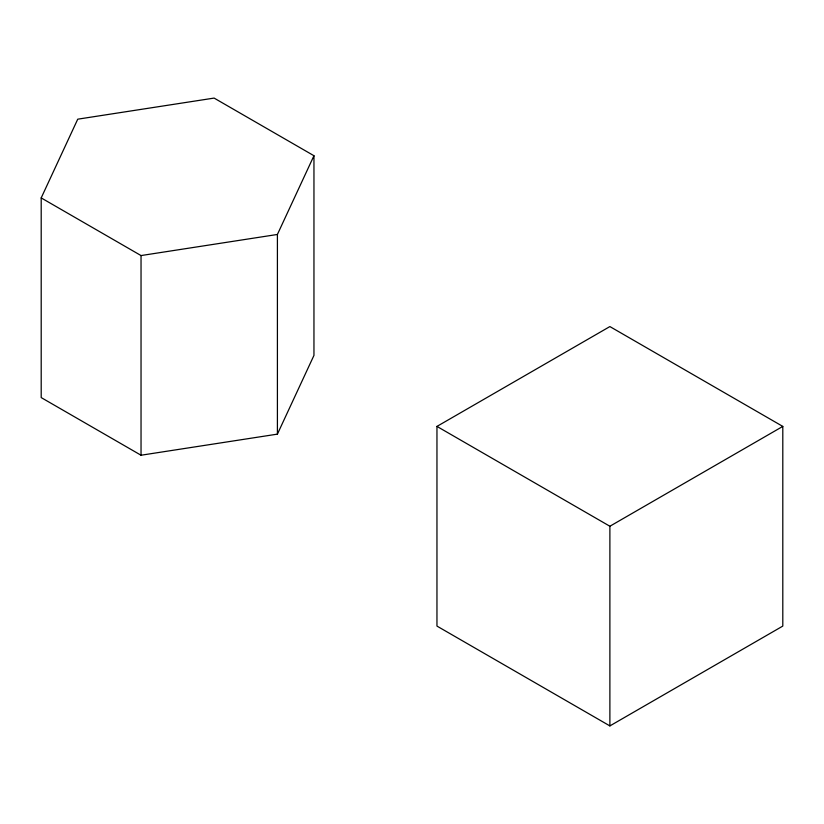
<?xml version="1.0" encoding="UTF-8"?>
<svg xmlns="http://www.w3.org/2000/svg" width="824" height="824" viewBox="0 0 824 824"><rect width="100%" height="100%" fill="white"/><g stroke="black" fill="none" stroke-linecap="round" stroke-linejoin="round"><path stroke-width="1.24" d="M41.2 197.915L77.744 119.181L214.116 98.087L313.954 155.726L313.954 355.401L277.41 434.135L141.038 455.229L41.2 397.59L41.2 197.915L141.038 255.564L277.41 234.459L313.954 155.726M436.957 426.41L609.884 326.572L782.8 426.41L782.8 626.086L609.884 725.913L436.957 626.086L436.957 426.41L609.884 526.248L782.8 426.41M609.884 526.248L609.884 725.913M277.41 234.459L277.41 434.135M141.038 255.564L141.038 455.229"/></g></svg>
